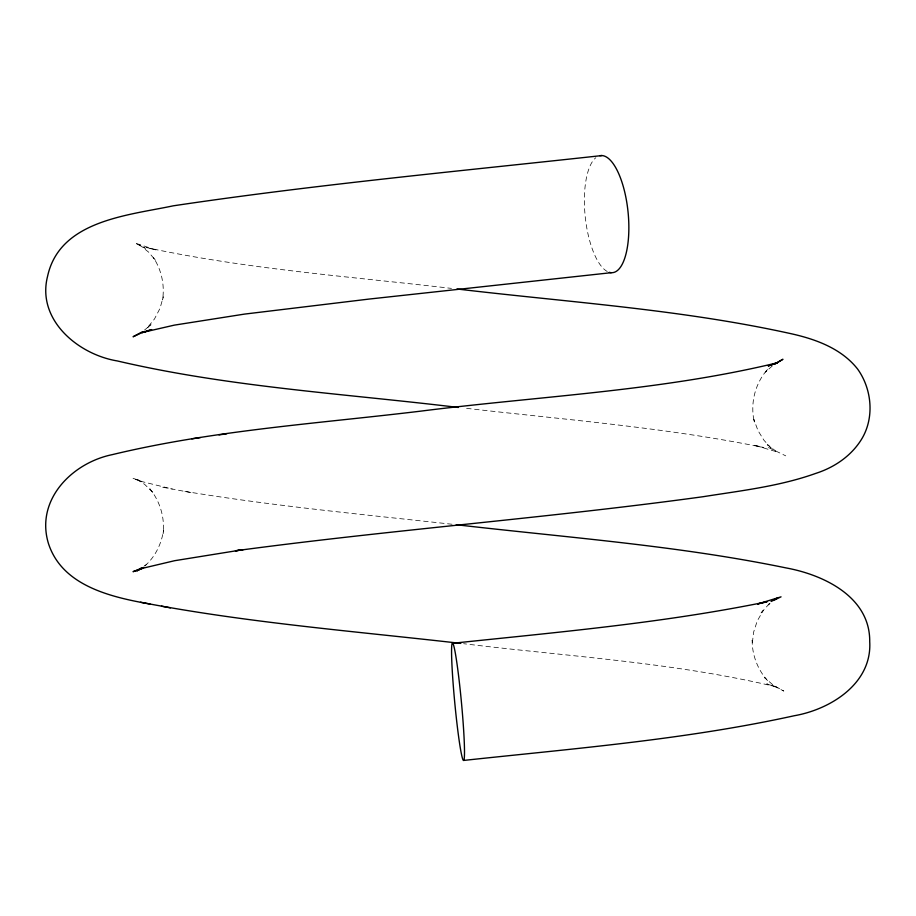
<?xml version="1.0" encoding="UTF-8"?>
<svg xmlns="http://www.w3.org/2000/svg" width="916" height="916" viewBox="0 0 916 916"><rect width="100%" height="100%" fill="white"/><g stroke="black" fill="none" stroke-linecap="round" stroke-linejoin="round"><path stroke-width="0.69" stroke-dasharray="4.58 3.44" d="M769.463 603.529L760.234 613.835L763.234 610.525L757.246 620.979L753.605 632.189L752.299 643.444L752.173 640.238C752.059 655.158 757.75 669.745 767.722 680.817L764.413 677.451L773.39 685.283L783.798 691.065L776.94 687.481L766.795 683.886L777.352 687.092C674.542 662.417 568.332 656.509 463.633 643.696M769.715 603.232L768.169 604.926L770.264 603.381M144.9 565.882C155.296 556.791 161.559 543.738 163.529 530.169L163.151 533.364C164.846 517.46 160.014 501.235 149.869 488.858L152.674 492.19L144.625 484.358L135.774 478.564L142.152 482.079L132.568 478.118L142.587 481.747L172.254 489.041M772.325 365.919L765.433 372.114L768.112 368.77C754.967 383.128 749.826 403.841 754.475 422.723L753.902 419.528L757.979 430.577L763.898 440.195L771.112 448.061L767.253 444.661L775.692 450.981M144.522 330.046L151.003 324.756L146.995 328.123L154.449 319.031L160.014 308.371L163.254 296.784L162.556 299.979C164.823 285.231 161.605 269.911 153.338 257.476L155.823 260.774L148.621 252.129L139.495 244.824L145.392 248.293L134.915 243.015L156.796 250.217L146.194 247.515C246.667 269.132 349.546 276.449 451.451 288.391M144.373 565.905L146.526 564.474M466.622 408.341C565.836 419.803 665.817 427.474 763.795 447.535L753.605 445.027L778.302 452.252M452.08 524.261C362.175 514.345 272.018 505.884 182.753 491.022M162.75 487.243L191.627 492.705M768.467 447.489L785.745 455.847M607.262 271.479A58.83 21.537 84.2 0 1 585.164 216.119A58.83 21.537 84.2 0 1 595.835 157.712"/><path stroke-width="1.37" d="M775.474 599.533L777.57 597.988L774.329 599.728M141.133 568.057L136.828 570.931L143.858 567.405L133.038 571.687L143.663 568.034L174.601 560.707L243.095 549.669L235.423 550.791C390.983 529.837 547.642 518.044 703.156 496.701C740.964 490.713 779.516 486.35 815.755 473.4C834.121 467.515 850.953 456.214 861.303 439.657C874.677 418.234 872.066 389.277 857.639 369.091C841.586 348.618 816.019 339.286 791.424 333.779C681.47 309.402 568.584 302.257 456.958 288.975M774.512 364.316L782.94 359.267L776.688 362.816L768.329 365.931M142.358 331.798L133.083 336.767L140.721 333.184L151.644 329.6L142.163 332.531L174.338 325.134L244.469 314.108L368.839 299.097L611.304 272.682M771.089 601.457L781.05 596.843L757.692 603.987L767.058 601.755C663.367 623.006 557.626 632.2 452.493 643.295M768.444 365.919L777.638 362.713C660.951 390.983 540.051 396.078 421.245 411.078C318.058 423.558 213.508 430.257 112.233 454.645C71.917 462.901 35.255 500.022 48.422 543.428C62.162 586.08 111.271 597.152 150.029 604.033M191.822 438.833L200.375 437.596M219.016 434.905L226.687 433.783M601.938 155.56C458.905 171.212 315.516 184.574 173.181 205.837C127.805 215.443 59.758 220.435 47.586 276.243C36.411 319.81 78.078 354.492 117.351 360.95C229.229 387.09 344.542 393.674 458.344 407.46M463.588 760.44A58.83 3.332 84.6 0 0 458.149 672.31A58.83 3.332 84.6 0 0 452.39 672.848A58.83 3.332 84.6 0 0 463.588 760.44C574.092 748.509 685.466 739.636 794.206 715.751C830.709 709.408 872.227 683.393 869.719 641.624C870.211 597.014 823.816 574.813 786.02 567.909C677.336 545.467 566.317 537.497 456.237 524.708M460.794 643.398C353.885 631.17 246.29 622.674 140.514 602.224M161.514 606.197L170.399 607.869M599.877 155.709A58.83 21.537 84.2 0 1 628.353 215.294A58.83 21.537 84.2 0 1 609.255 272.315"/></g></svg>
